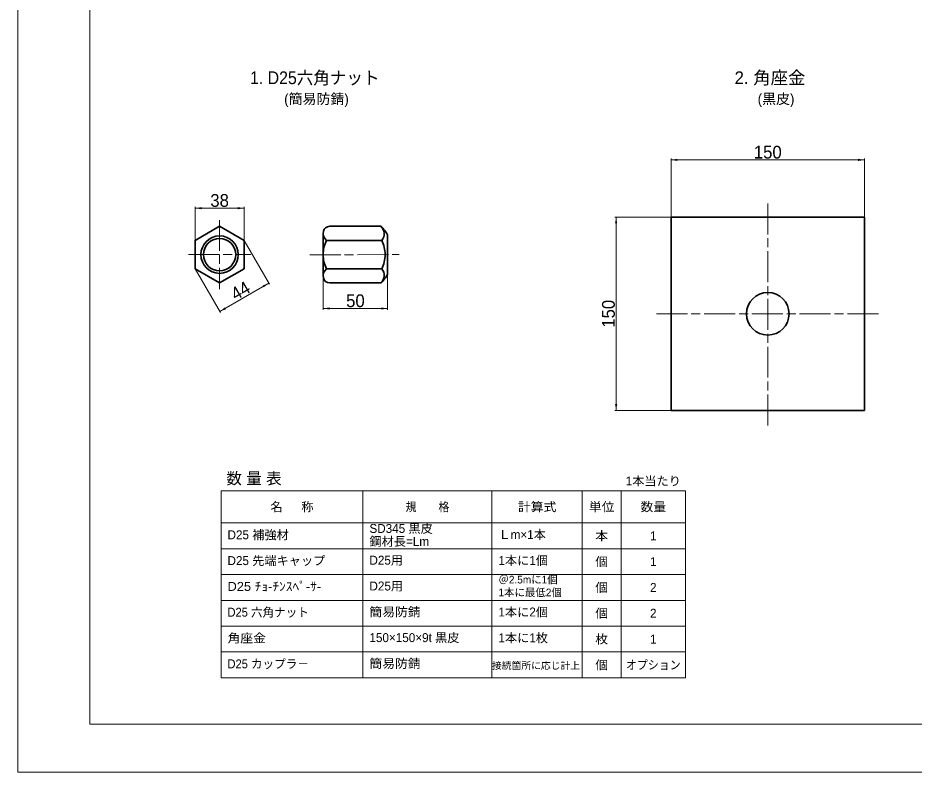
# Model space of a CAD drawing. Units: millimetres at full size, sheet at 1:2. Extents: x 2222 to 3904, y 1083 to 2271.
# Drawn here: x 2222 to 2917, y 1083 to 1667 of the extents above; entities that cross this region are included whole.
import ezdxf
from ezdxf.enums import TextEntityAlignment as Align

# ---------------------------------------------------------------- set-up
doc = ezdxf.new("R2010")
doc.units = ezdxf.units.MM
doc.header["$LTSCALE"] = 2
doc.linetypes.add('CHAIN', pattern=[18.5, 12, -1.5, 3.5, -1.5])
for name, color, linetype, lineweight in [('1 外形線', 7, 'Continuous', 35), ('4中心線', 1, 'CHAIN', 15), ('6寸法線', 4, 'Continuous', 13), ('7 枠・タイトル', 7, 'Continuous', 13), ('8 数量表', 7, 'Continuous', 13), ('Defpoints_2', 7, 'Continuous', 13)]:
    doc.layers.add(name, color=color, linetype=linetype, lineweight=lineweight)
doc.styles.add('ＭＳ Ｐゴシック', font='')
doc.styles.get('ＭＳ Ｐゴシック').set_extended_font_data('MS PGothic')

# ---------------------------------------------------------------- blocks, each defined once
blk = doc.blocks.new('filled_arrow')
at = {"color": 0, "linetype": 'Continuous', "lineweight": -2}
blk.add_solid([(7.5, 1.25), (0, 0), (7.5, -1.25)], dxfattribs=at)

msp = doc.modelspace()

# ---------------------------------------------------------------- linework, layer by layer
at = {"layer": '1 外形線'}
for p, q in [((2728.594, 1513.2), (2728.594, 1363.2)), ((2878.594, 1513.2), (2728.594, 1513.2)), ((2878.594, 1363.2), (2878.594, 1513.2)), ((2458.99, 1484.046), (2458.99, 1500.508)), ((2464.045, 1505.996), (2503.67, 1505.996)), ((2461.528, 1495.021), (2504.44, 1495.021)), ((2508.99, 1484.046), (2508.99, 1499.405)), ((2458.99, 1484.046), (2458.99, 1467.583)), ((2508.99, 1484.046), (2508.99, 1468.687)), ((2461.528, 1473.071), (2504.44, 1473.071)), ((2464.045, 1462.096), (2503.67, 1462.096)), ((2728.594, 1363.2), (2878.594, 1363.2))]:
    msp.add_line(p, q, dxfattribs=at)
msp.add_lwpolyline([(2397.748, 1495.021), (2378.739, 1505.996), (2359.729, 1495.021), (2359.729, 1473.071), (2378.739, 1462.096), (2397.748, 1473.071)], close=True, dxfattribs=at)
for centre, radius in [((2378.739, 1484.046), 14.5), ((2378.739, 1484.046), 12.5), ((2803.594, 1438.2), 16.5)]:
    msp.add_circle(centre, radius, dxfattribs=at)
for centre, radius, start, end in [((2466.192, 1500.508), 7.202, 167.20746, 229.63857), ((2464.045, 1500.996), 5, 90, 167.20746), ((2498.223, 1500.099), 8.028, 320.75884, 47.26769), ((2483.22, 1484.046), 30, 30.79551, 47.0263), ((2483.99, 1484.046), 25, 153.95991, 180), ((2481.978, 1484.046), 25, 0, 26.04009), ((2483.99, 1484.046), 25, 180, 206.04009), ((2481.978, 1484.046), 25, 333.95991, 0), ((2466.192, 1467.583), 7.202, 130.36143, 192.79254), ((2498.223, 1467.993), 8.028, 312.73231, 39.24116), ((2464.045, 1467.096), 5, 192.79254, 270), ((2483.22, 1484.046), 30, 312.9737, 329.20449)]:
    msp.add_arc(centre, radius, start, end, dxfattribs=at)
at = {"layer": '4中心線'}
for p, q in [((2803.594, 1351.725), (2803.594, 1524.676)), ((2378.739, 1510.883), (2378.739, 1457.208)), ((2354.557, 1484.046), (2402.921, 1484.046)), ((2448.583, 1483.935), (2517.923, 1484.046)), ((2717.296, 1438.2), (2889.892, 1438.2))]:
    msp.add_line(p, q, dxfattribs=at)
at = {"layer": '6寸法線'}
for p, q in [((2728.594, 1513.263), (2728.594, 1558.46)), ((2728.594, 1557.46), (2878.594, 1557.46)), ((2878.594, 1513.263), (2878.594, 1558.46)), ((2359.729, 1495.083), (2359.729, 1521.031)), ((2397.748, 1520.031), (2359.729, 1520.031)), ((2397.748, 1495.083), (2397.748, 1521.031)), ((2728.532, 1513.2), (2685.067, 1513.2)), ((2686.067, 1513.2), (2686.067, 1363.2)), ((2397.779, 1494.967), (2417.371, 1461.032)), ((2359.761, 1473.017), (2379.353, 1439.082)), ((2458.99, 1467.521), (2458.99, 1441.316)), ((2508.99, 1468.624), (2508.99, 1441.316)), ((2378.853, 1439.948), (2416.871, 1461.898)), ((2508.99, 1442.316), (2458.99, 1442.316)), ((2728.532, 1363.2), (2685.067, 1363.2))]:
    msp.add_line(p, q, dxfattribs=at)
at = {"layer": '7 枠・タイトル'}
for p, q in [((2278.072, 1120.301), (2278.072, 2233.854)), ((3848.768, 1120.301), (2278.072, 1120.301))]:
    msp.add_line(p, q, dxfattribs=at)
at = {"layer": '8 数量表'}
for p, q in [((2379.855, 1301.141), (2739.855, 1301.141)), ((2379.855, 1301.141), (2379.855, 1156.141)), ((2489.855, 1301.141), (2489.855, 1156.141)), ((2589.855, 1301.141), (2589.855, 1156.141)), ((2659.855, 1301.141), (2659.855, 1156.141)), ((2689.855, 1301.141), (2689.855, 1156.141)), ((2739.855, 1301.141), (2739.855, 1156.141)), ((2379.855, 1276.141), (2739.855, 1276.141)), ((2379.855, 1256.141), (2739.855, 1256.141)), ((2379.855, 1236.141), (2739.855, 1236.141)), ((2379.855, 1216.141), (2739.855, 1216.141)), ((2379.855, 1196.141), (2739.855, 1196.141)), ((2379.855, 1176.141), (2739.855, 1176.141)), ((2379.855, 1156.141), (2739.855, 1156.141)), ((2379.855, 1156.141), (2739.855, 1156.141))]:
    msp.add_line(p, q, dxfattribs=at)
at = {"layer": 'Defpoints_2'}
msp.add_lwpolyline([(2222.42, 1083.078), (3904.42, 1083.078), (3904.42, 2271.078), (2222.42, 2271.078)], close=True, dxfattribs=at)

# ---------------------------------------------------------------- block references
at = {"layer": '6寸法線', "xscale": 0.667, "yscale": 0.667}
for p in [(2728.594, 1557.46), (2359.729, 1520.031), (2458.99, 1442.316)]:
    msp.add_blockref('filled_arrow', p, dxfattribs=at)
for p, rotation in [((2878.594, 1557.46), 180), ((2397.748, 1520.031), 180), ((2686.067, 1513.2), 270), ((2416.871, 1461.898), 210), ((2378.853, 1439.948), 30), ((2508.99, 1442.316), 180), ((2686.067, 1363.2), 90)]:
    msp.add_blockref('filled_arrow', p, dxfattribs=dict(at, rotation=rotation))

# ---------------------------------------------------------------- texts
at = {"layer": '6寸法線', "style": 'ＭＳ Ｐゴシック'}
for s, p in [('150', (2803.594, 1563.46)), ('38', (2378.739, 1526.031)), ('50', (2483.99, 1448.316))]:
    msp.add_text(s, height=9.897, dxfattribs=at).set_placement(p, align=Align.MIDDLE_CENTER)
for s, rotation, p in [('44', 30, (2394.862, 1456.12)), ('150', 90, (2680.067, 1438.2))]:
    msp.add_text(s, height=9.897, rotation=rotation, dxfattribs=at).set_placement(p, align=Align.MIDDLE_CENTER)
at = {"layer": '7 枠・タイトル', "style": 'ＭＳ Ｐゴシック', "width": 0.95}
msp.add_text('1. D25六角ナット', height=9.897, dxfattribs=at).set_placement((2402.3, 1613.198), align=Align.BOTTOM_LEFT)
at = {"layer": '7 枠・タイトル', "style": 'ＭＳ Ｐゴシック'}
for s, height, p in [('2. 角座金', 9.897, (2777.892, 1613.198)), ('(簡易防錆)', 7.918, (2428.766, 1598.385)), ('(黒皮)', 7.918, (2795.763, 1598.385))]:
    msp.add_text(s, height=height, dxfattribs=at).set_placement(p, align=Align.BOTTOM_LEFT)
at = {"layer": '8 数量表', "style": 'ＭＳ Ｐゴシック'}
for s, height, p in [('数 量 表', 8.908, (2383.928, 1303.509)), ('D25 補強材', 6.928, (2384.855, 1261.4)), ('SD345 黒皮', 6.928, (2494.855, 1266.312)), ('Ｌm×1本', 6.928, (2594.855, 1261.561)), ('鋼材長=Lm', 6.928, (2494.855, 1256.312)), ('D25 先端キャップ', 6.928, (2384.855, 1241.4)), ('D25用', 6.928, (2494.855, 1241.721)), ('1本に1個', 6.928, (2594.855, 1241.561)), ('D25用', 6.928, (2494.855, 1221.721)), ('＠2.5mに1個', 5.938, (2594.855, 1227.447)), ('1本に最低2個', 5.938, (2594.855, 1217.502)), ('1本に2個', 6.928, (2594.855, 1201.561)), ('150×150×9t 黒皮', 6.928, (2494.855, 1181.721)), ('1本に1枚', 6.928, (2594.855, 1181.561)), ('接続箇所に応じ計上', 5.416, (2589.855, 1161.257))]:
    msp.add_text(s, height=height, dxfattribs=at).set_placement(p, align=Align.BOTTOM_LEFT)
for s, p in [('1本当たり', (2714.855, 1308.641)), ('名\u3000  称', (2434.855, 1288.641)), ('1', (2714.855, 1266.141)), ('1', (2714.855, 1246.141)), ('2', (2714.855, 1226.141)), ('2', (2714.855, 1206.141)), ('1', (2714.855, 1186.141))]:
    msp.add_text(s, height=6.928, dxfattribs=at).set_placement(p, align=Align.MIDDLE_CENTER)
for s, width, p in [('規\u3000\u3000格', 0.9, (2539.855, 1288.641)), ('計算式', 1.05, (2624.855, 1288.641)), ('単位', 1.05, (2674.855, 1288.641)), ('数量', 1.05, (2714.855, 1288.641)), ('本', 1.05, (2674.855, 1266.141)), ('個', 1.05, (2674.855, 1246.141)), ('個', 1.05, (2674.855, 1226.141)), ('個', 1.05, (2674.855, 1206.141)), ('枚', 1.05, (2674.855, 1186.141)), ('個', 1.05, (2674.855, 1166.141)), ('オプション', 0.9, (2714.855, 1166.141))]:
    msp.add_text(s, height=6.928, dxfattribs=dict(at, width=width)).set_placement(p, align=Align.MIDDLE_CENTER)
for s, width, p in [('D25 ﾁｮ-ﾁﾝｽﾍﾟ-ｻ-', 1.1, (2384.855, 1221.4)), ('D25 六角ナット', 0.95, (2384.855, 1201.4)), ('簡易防錆', 1.05, (2494.855, 1201.721)), ('角座金', 1.05, (2384.855, 1181.4)), ('D25 カップラ－', 0.95, (2384.855, 1161.4)), ('簡易防錆', 1.05, (2494.855, 1161.721))]:
    msp.add_text(s, height=6.928, dxfattribs=dict(at, width=width)).set_placement(p, align=Align.BOTTOM_LEFT)

doc.saveas('drawing.dxf')
